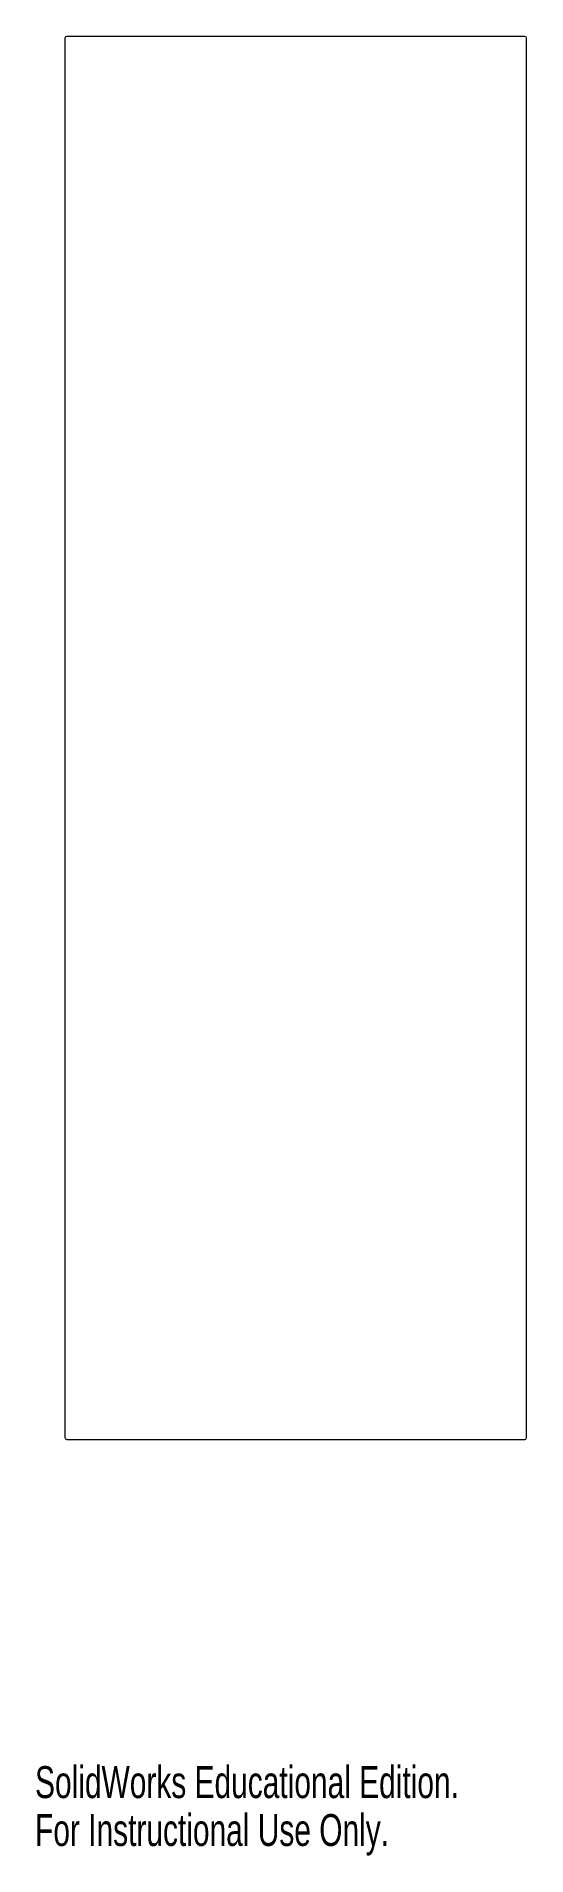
# Model space of a CAD drawing. Header units: millimetres. Extents: x 1 to 266, y 0 to 985.
import ezdxf

# ---------------------------------------------------------------- set-up
doc = ezdxf.new("R2010")
doc.units = ezdxf.units.MM
doc.styles.add('SLDTEXTSTYLE0', font='TXT', dxfattribs={"width": 0.7})

msp = doc.modelspace()

# ---------------------------------------------------------------- linework, layer by layer
at = {"color": 7, "linetype": 'Continuous', "lineweight": 15}
for p, q in [((16.18, 984.29), (16.18, 226.29)), ((265.18, 985.29), (17.18, 985.29)), ((266.18, 226.29), (266.18, 984.29)), ((17.18, 225.29), (265.18, 225.29))]:
    msp.add_line(p, q, dxfattribs=at)
for centre, start, end in [((17.18, 984.29), 90, 180), ((265.18, 984.29), 0, 90), ((17.18, 226.29), 180, 270), ((265.18, 226.29), 270, 0)]:
    msp.add_arc(centre, 1, start, end, dxfattribs=at)

# ---------------------------------------------------------------- texts
at = {"color": 7, "linetype": 'Continuous', "char_height": 17.3, "attachment_point": 1, "style": 'SLDTEXTSTYLE0'}
for s, insert in [('SolidWorks Educational Edition.', (0, 48.25)), ('For Instructional Use Only.', (0, 22.3))]:
    msp.add_mtext(s, dxfattribs=dict(at, insert=insert))

doc.saveas('drawing.dxf')
